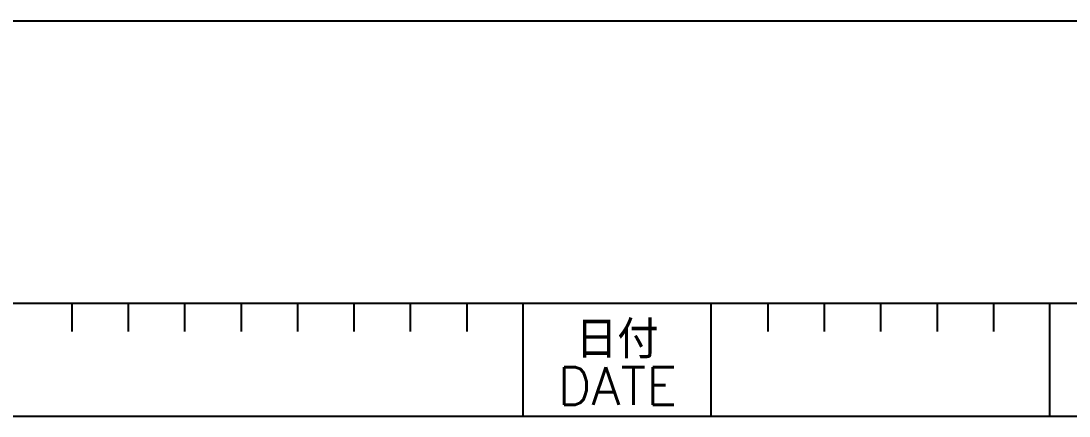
# Model space of a CAD drawing. Extents: x -15695 to -9755, y 511 to 4711.
# Drawn here: x -14212 to -13655, y 4501 to 4711 of the extents above; entities that cross this region are included whole.
import ezdxf
from ezdxf.enums import TextEntityAlignment as Align

# ---------------------------------------------------------------- set-up
doc = ezdxf.new("R2010")
doc.units = 0
doc.header["$LTSCALE"] = 4
doc.header["$MEASUREMENT"] = 0
doc.layers.add('05THIK', color=7, linetype='CONTINUOUS')
doc.layers.add('05THIN', color=5, linetype='CONTINUOUS')
doc.styles.add('BIGFONT', font='ROMANS.SHX', dxfattribs={"bigfont": 'bigfont'})

msp = doc.modelspace()

# ---------------------------------------------------------------- linework, layer by layer
at = {"layer": '05THIK'}
msp.add_line((-15545.44124435405, 4560.729132471002), (-9905.44124435405, 4560.729132471002), dxfattribs=at)
at = {"layer": '05THIN'}
for p, q in [((-15695.44124435405, 4710.729132471002), (-9755.44124435405, 4710.729132471002)), ((-15545.44124435405, 4560.729132471002), (-13305.44124435405, 4560.729132471002)), ((-14185.44124435405, 4560.729132471002), (-14185.44124435405, 4545.729132471002)), ((-14155.44124435405, 4560.729132471002), (-14155.44124435405, 4545.729132471002)), ((-14125.44124435405, 4560.729132471002), (-14125.44124435405, 4545.729132471002)), ((-14095.44124435405, 4560.729132471002), (-14095.44124435405, 4545.729132471002)), ((-14065.44124435405, 4560.729132471002), (-14065.44124435405, 4545.729132471002)), ((-14035.44124435405, 4560.729132471002), (-14035.44124435405, 4545.729132471002)), ((-14005.44124435405, 4560.729132471002), (-14005.44124435405, 4545.729132471002)), ((-13975.44124435405, 4560.729132471002), (-13975.44124435405, 4545.729132471002)), ((-13945.44124435405, 4500.729132471002), (-13945.44124435405, 4560.729132471002)), ((-13845.44124435405, 4500.729132471002), (-13845.44124435405, 4560.729132471002)), ((-13815.44124435405, 4560.729132471002), (-13815.44124435405, 4545.729132471002)), ((-13785.44124435405, 4560.729132471002), (-13785.44124435405, 4545.729132471002)), ((-13755.44124435405, 4560.729132471002), (-13755.44124435405, 4545.729132471002)), ((-13725.44124435405, 4560.729132471002), (-13725.44124435405, 4545.729132471002)), ((-13695.44124435405, 4560.729132471002), (-13695.44124435405, 4545.729132471002)), ((-13665.44124435405, 4500.729132471002), (-13665.44124435405, 4560.729132471002)), ((-15545.44124435405, 4500.729132471002), (-13305.44124435405, 4500.729132471002))]:
    msp.add_line(p, q, dxfattribs=at)

# ---------------------------------------------------------------- texts
at = {"layer": '05THIN', "style": 'BIGFONT'}
for s, p in [('日付', (-13895.44124435405, 4542.366327870337)), ('DATE', (-13895.44124435405, 4516.729132471001))]:
    msp.add_text(s, height=20, dxfattribs=at).set_placement(p, align=Align.MIDDLE)

doc.saveas('drawing.dxf')
